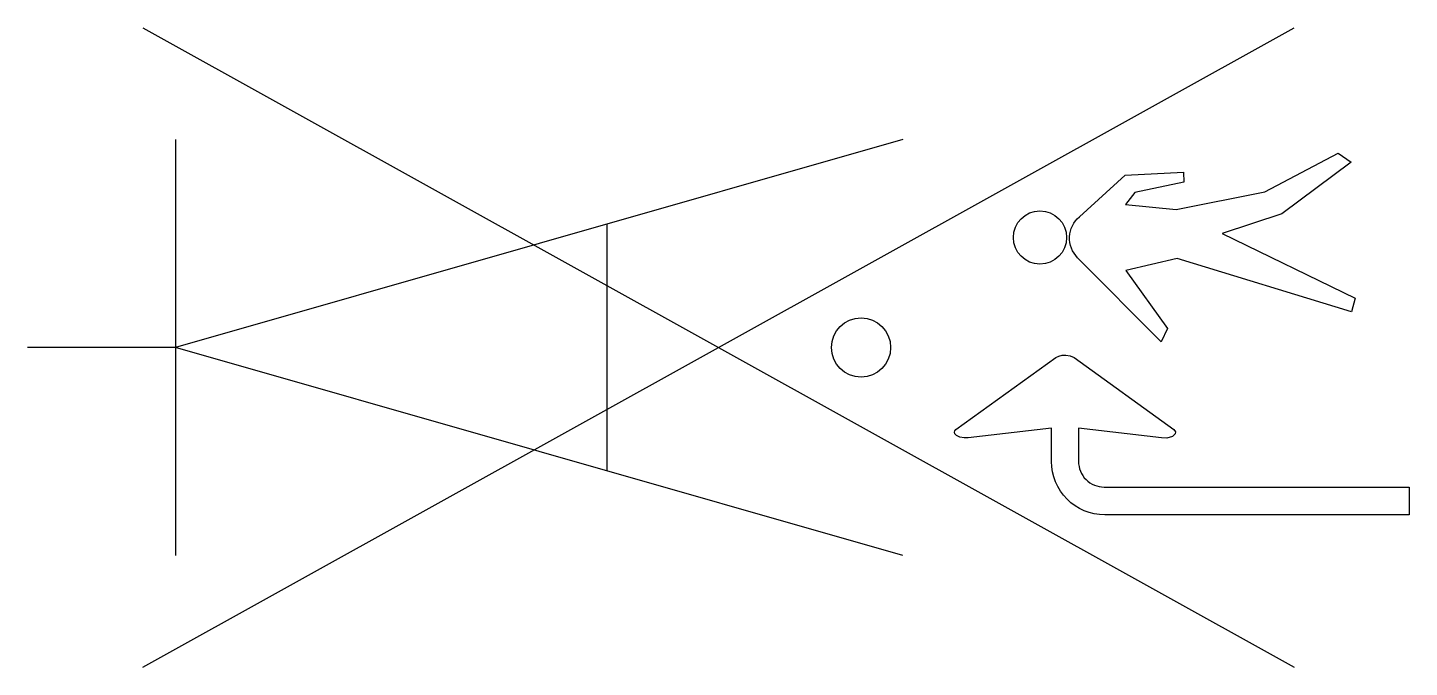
# Model space of a CAD drawing. Header units: metres. Extents: x 0 to 14, y -3.2 to 3.2.
import ezdxf

# ---------------------------------------------------------------- set-up
doc = ezdxf.new("R2010")
doc.units = ezdxf.units.M

msp = doc.modelspace()

# ---------------------------------------------------------------- linework, layer by layer
for p, q in [((1.168, 3.245), (12.849, -3.245)), ((1.168, -3.245), (12.849, 3.245)), ((8.878, 2.11), (1.499, 0)), ((1.499, 2.11), (1.499, -2.11)), ((5.878, -1.252), (5.878, 1.252)), ((1.499, 0), (0, 0)), ((8.878, -2.11), (1.499, 0))]:
    msp.add_line(p, q)
for points in [[(13.429, 0.363), (11.661, 0.902), (11.142, 0.781), (11.563, 0.193), (11.499, 0.057), (10.652, 0.911, -0.437788), (10.67, 1.326), (11.133, 1.747), (11.726, 1.78), (11.729, 1.677), (11.233, 1.574), (11.139, 1.45), (11.651, 1.399), (12.551, 1.581), (13.296, 1.971), (13.426, 1.88), (12.723, 1.357), (12.118, 1.157), (13.469, 0.502)], [(9.542, -0.917), (9.501, -0.918), (9.458, -0.91), (9.422, -0.894), (9.405, -0.875), (9.402, -0.86), (9.407, -0.845), (9.418, -0.832), (10.43, -0.101), (10.46, -0.087), (10.496, -0.078), (10.531, -0.077), (10.576, -0.083), (10.617, -0.101), (11.627, -0.832), (11.645, -0.855), (11.643, -0.877), (11.616, -0.902), (11.556, -0.919), (11.503, -0.917), (10.661, -0.818), (10.661, -1.156, 0.414215), (10.921, -1.416), (14.017, -1.416), (14.017, -1.697), (10.927, -1.697, -0.414214), (10.386, -1.156), (10.386, -0.818)]]:
    msp.add_lwpolyline(points, format="xyb", close=True)
for centre, radius in [((10.27, 1.116), 0.27), ((8.455, 0), 0.3)]:
    msp.add_circle(centre, radius)

doc.saveas('drawing.dxf')
